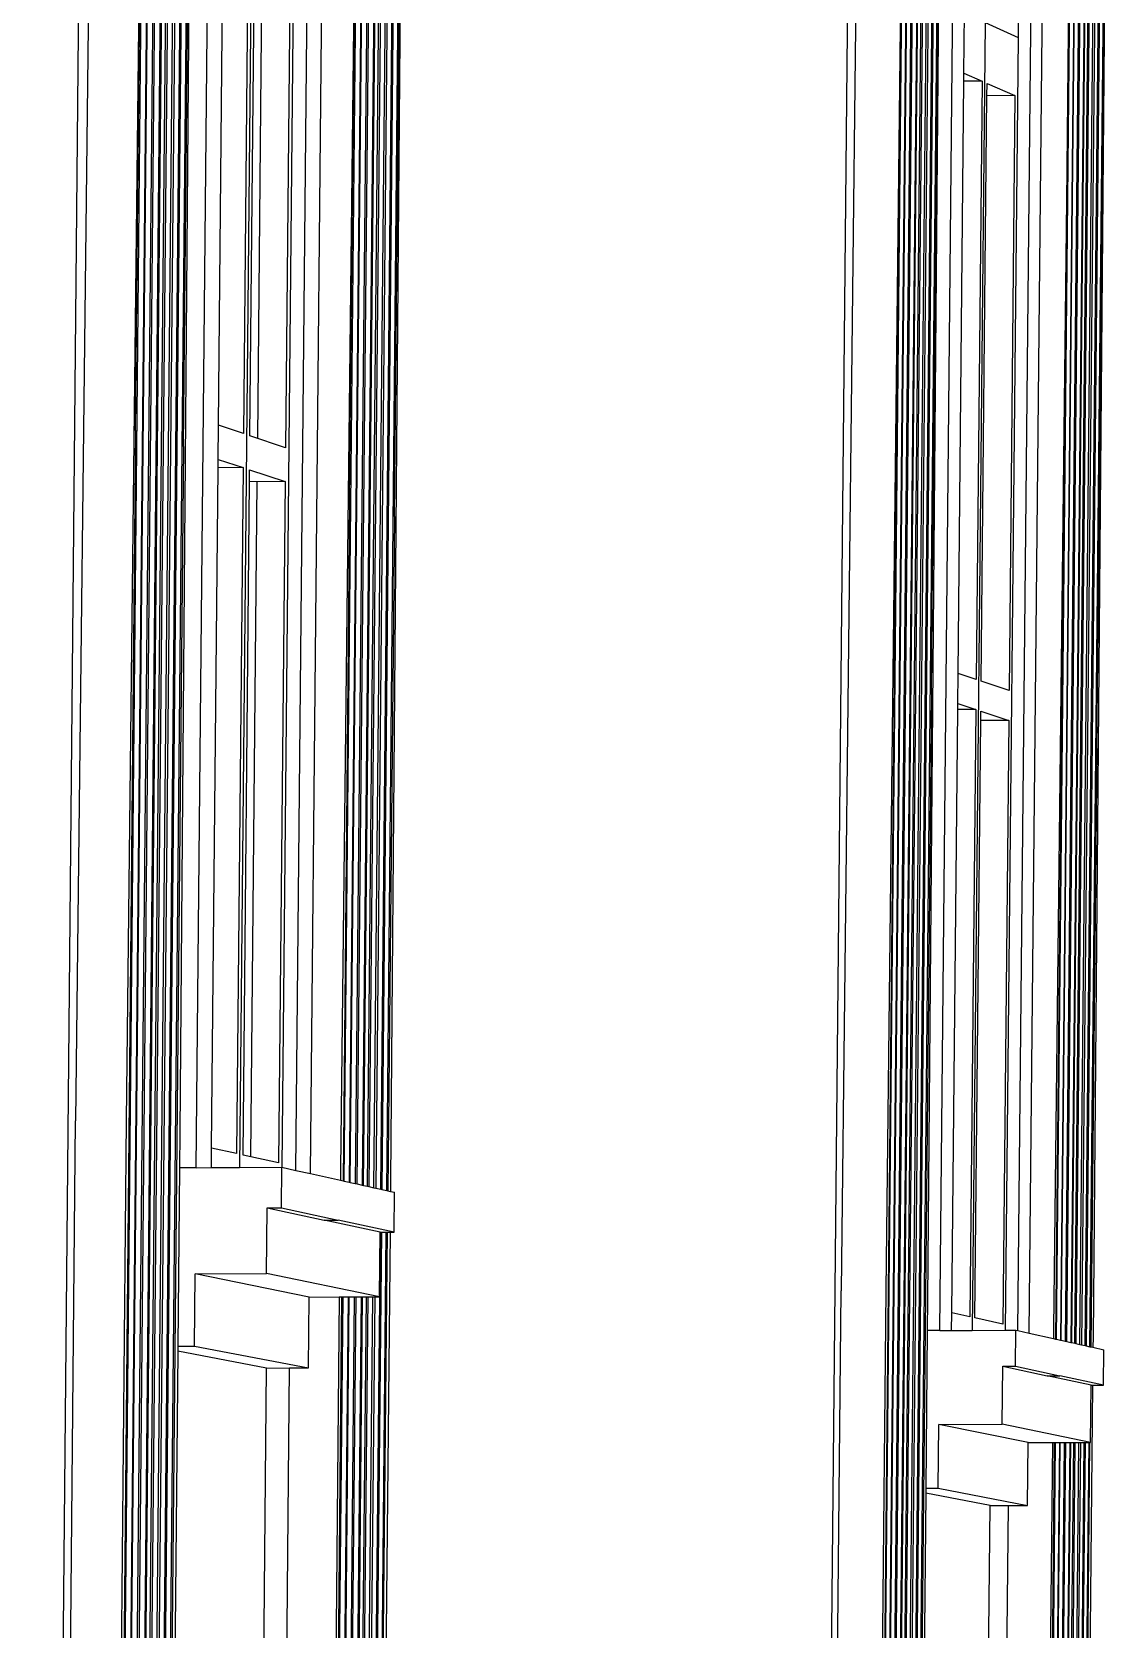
# Model space of a CAD drawing. Extents: x -106 to 80, y -44 to 65.
# Drawn here: x 71.342 to 74.47, y 10.15 to 14.788 of the extents above; entities that cross this region are included whole.
import ezdxf

# ---------------------------------------------------------------- set-up
doc = ezdxf.new("R2010")
doc.units = 0
doc.layers.get('0').update_dxf_attribs({"linetype": 'CONTINUOUS'})

msp = doc.modelspace()

# ---------------------------------------------------------------- linework, layer by layer
for p, q in [((71.3415, 0.549), (71.5346, 20.8057)), ((73.5786, 1.3475), (73.7545, 19.2378)), ((71.5835, 7.0342), (71.6895, 18.1335)), ((71.7051, 18.1337), (71.599, 7.0342)), ((71.6022, 7.0346), (71.7082, 18.1228)), ((71.7238, 18.123), (71.6178, 7.0346)), ((71.6238, 7.035), (71.7297, 18.1106)), ((71.7452, 18.1108), (71.6393, 7.035)), ((71.6437, 7.0353), (71.7496, 18.1014)), ((71.6556, 7.0353), (71.7615, 18.1015)), ((71.7659, 18.09), (71.6601, 7.0357)), ((71.6755, 7.0357), (71.7813, 18.0902)), ((71.7872, 18.0779), (71.6815, 7.0361)), ((71.6969, 7.0361), (71.8026, 18.0781)), ((71.8057, 18.0673), (71.7001, 7.0365)), ((71.7155, 7.0364), (71.8211, 18.0675)), ((72.3618, 17.7573), (72.3008, 11.4394)), ((72.305, 11.4385), (72.3659, 17.7485)), ((72.3161, 11.436), (72.377, 17.7486)), ((72.3811, 17.7379), (72.3203, 11.4351)), ((72.3347, 11.4319), (72.3956, 17.738)), ((72.401, 17.7265), (72.3403, 11.4306)), ((72.3547, 11.4274), (72.4155, 17.7267)), ((72.4184, 17.7166), (72.3576, 11.4268)), ((72.372, 11.4236), (72.4328, 17.7168)), ((73.791, 7.0763), (73.8876, 16.8811)), ((73.8997, 16.8813), (73.8031, 7.0763)), ((73.8056, 7.0766), (73.9022, 16.8728)), ((73.9143, 16.8729), (73.8177, 7.0766)), ((73.8224, 7.0769), (73.9189, 16.8633)), ((73.931, 16.8634), (73.8345, 7.0769)), ((73.838, 7.0771), (73.9344, 16.856)), ((73.8473, 7.0771), (73.9437, 16.8561)), ((73.9471, 16.8472), (73.8508, 7.0774)), ((73.8629, 7.0774), (73.9592, 16.8473)), ((73.9638, 16.8377), (73.8675, 7.0777)), ((73.8796, 7.0777), (73.9758, 16.8378)), ((73.9782, 16.8294), (73.882, 7.078)), ((73.8941, 7.078), (73.9903, 16.8296)), ((74.3707, 10.98), (74.4262, 16.5793)), ((74.4294, 16.5709), (74.3739, 10.9793)), ((74.3853, 10.9767), (74.4408, 16.571)), ((74.4451, 16.562), (74.3897, 10.9758)), ((74.401, 10.9733), (74.4565, 16.5621)), ((74.4588, 16.5542), (74.4033, 10.9727)), ((74.4146, 10.9702), (74.4701, 16.5543)), ((71.5212, 16.2829), (71.4685, 11.6262)), ((71.668, 16.2844), (71.6153, 11.6269)), ((71.7818, 13.5847), (71.8072, 16.2188)), ((71.7818, 13.5847), (71.807, 16.2188)), ((71.8056, 16.0106), (71.771, 11.5921)), ((71.8189, 11.4899), (71.8623, 16.0111)), ((72.4191, 15.9287), (72.3834, 11.4534)), ((72.3943, 13.3808), (72.4191, 15.9287)), ((72.3943, 13.3808), (72.4189, 15.9287)), ((72.1081, 11.4822), (72.1502, 15.8581)), ((72.1505, 11.4727), (72.1927, 15.8585)), ((72.2874, 15.8595), (72.2377, 11.486)), ((72.2487, 11.4509), (72.2912, 15.8595)), ((72.3058, 15.8597), (72.2632, 11.4477)), ((72.2663, 11.4471), (72.3088, 15.8597)), ((72.3234, 15.8599), (72.2808, 11.4438)), ((72.2864, 11.4426), (72.329, 15.8599)), ((71.9859, 15.7762), (71.9448, 11.4905)), ((73.8613, 14.5031), (73.8738, 15.77)), ((72.1081, 15.7209), (72.0674, 11.4911)), ((71.9747, 15.5842), (71.9558, 13.6216)), ((71.8835, 13.6459), (71.902, 15.5835)), ((71.9746, 13.6153), (71.993, 15.5294)), ((72.0148, 15.5296), (71.9963, 13.608)), ((72.0965, 15.5304), (72.0777, 13.5807)), ((71.6428, 13.6306), (71.6602, 15.4421)), ((71.6428, 13.6306), (71.66, 15.4421)), ((73.7384, 15.2457), (73.6915, 11.1325)), ((73.8684, 15.2469), (73.8215, 11.1331)), ((73.8612, 14.5031), (73.8684, 15.2469)), ((72.2643, 13.4237), (72.2812, 15.1756)), ((72.2643, 13.4237), (72.2811, 15.1756)), ((73.9576, 13.2374), (73.9771, 15.1957)), ((73.977, 15.1957), (73.9576, 13.2374)), ((73.9756, 15.0154), (73.9431, 11.1059)), ((73.9783, 11.0172), (74.0178, 15.0158)), ((74.4572, 14.9679), (74.4237, 10.9969)), ((74.4381, 13.0664), (74.4572, 14.9679)), ((74.457, 14.9679), (74.4381, 13.0664)), ((74.2051, 11.0167), (74.2435, 14.8959)), ((74.2072, 14.8956), (74.206, 14.7724)), ((74.2384, 11.0093), (74.2769, 14.8962)), ((74.3533, 14.8969), (74.309, 11.0226)), ((74.3176, 10.9918), (74.3564, 14.8969)), ((74.3678, 14.897), (74.3291, 10.9892)), ((74.3314, 10.9887), (74.3702, 14.897)), ((74.3816, 14.8971), (74.3428, 10.9862)), ((74.3472, 10.9852), (74.386, 14.8972)), ((74.3476, 14.2941), (74.3535, 14.8969)), ((74.3477, 14.2941), (74.3537, 14.8969)), ((74.3975, 14.8973), (74.3586, 10.9827)), ((74.3619, 10.9819), (74.4008, 14.8973)), ((74.0487, 14.6685), (74.0504, 14.8427)), ((74.1102, 14.8157), (74.0726, 11.0176)), ((74.1102, 14.8157), (74.206, 14.7724)), ((74.206, 14.7724), (74.1688, 11.018)), ((74.0485, 14.6449), (74.0487, 14.6685)), ((74.0487, 14.6685), (74.1011, 14.6453)), ((74.0315, 12.9255), (74.0485, 14.6449)), ((74.1011, 14.6453), (74.0485, 14.6449)), ((74.1011, 14.6453), (74.0839, 12.9079)), ((74.1154, 14.6025), (74.1158, 14.6388)), ((74.1158, 14.6388), (74.1966, 14.6031)), ((74.0986, 12.903), (74.1154, 14.6025)), ((74.1966, 14.6031), (74.1154, 14.6025)), ((74.1966, 14.6031), (74.1796, 12.8759)), ((73.8455, 12.9031), (73.8613, 14.5031)), ((73.8455, 12.9031), (73.8612, 14.5031)), ((73.8612, 14.5031), (73.8613, 14.5031)), ((74.3323, 12.7409), (74.3477, 14.2941)), ((74.3323, 12.7409), (74.3476, 14.2941)), ((74.3476, 14.2941), (74.3477, 14.2941)), ((71.8825, 13.5468), (71.8835, 13.6459)), ((71.9558, 13.6216), (71.8835, 13.6459)), ((71.6428, 13.6306), (71.5798, 7.0339)), ((72.0777, 13.5807), (71.9746, 13.6153)), ((71.7818, 13.5847), (71.7191, 7.0365)), ((71.8823, 13.5224), (71.8825, 13.5468)), ((71.8825, 13.5468), (71.9549, 13.5229)), ((71.8633, 11.547), (71.8823, 13.5224)), ((71.9549, 13.5229), (71.8823, 13.5224)), ((71.9549, 13.5229), (71.9358, 11.5309)), ((71.9733, 13.4819), (71.9737, 13.5167)), ((71.9737, 13.5167), (72.0768, 13.4827)), ((71.9546, 11.5267), (71.9733, 13.4819)), ((72.0768, 13.4827), (71.9733, 13.4819)), ((71.9951, 13.4821), (71.9763, 11.5219)), ((72.0768, 13.4827), (72.0578, 11.5037)), ((72.2643, 13.4237), (72.2453, 11.4517)), ((72.3943, 13.3808), (72.3754, 11.4228)), ((73.954, 12.8673), (73.9575, 13.2254)), ((73.9575, 13.2254), (73.9576, 13.2374)), ((74.4345, 12.7071), (74.438, 13.0554)), ((74.438, 13.0554), (74.4381, 13.0664)), ((73.8455, 12.9031), (73.7881, 7.076)), ((74.0306, 12.8379), (74.0315, 12.9255)), ((74.0839, 12.9079), (74.0315, 12.9255)), ((74.1796, 12.8759), (74.0986, 12.903)), ((73.954, 12.8673), (73.8969, 7.0781)), ((74.0132, 11.0686), (74.0305, 12.8202)), ((74.0305, 12.8202), (74.0306, 12.8379)), ((74.083, 12.8206), (74.0305, 12.8202)), ((74.0306, 12.8379), (74.083, 12.8206)), ((74.083, 12.8206), (74.0656, 11.057)), ((74.0975, 12.7885), (74.0978, 12.8157)), ((74.0978, 12.8157), (74.1787, 12.789)), ((74.0804, 11.0537), (74.0975, 12.7885)), ((74.1787, 12.789), (74.0975, 12.7885)), ((74.1787, 12.789), (74.1613, 11.0357)), ((74.3323, 12.7409), (74.3149, 10.9924)), ((74.4345, 12.7071), (74.4173, 10.9696)), ((71.4247, 7.0338), (71.4685, 11.6262)), ((71.6153, 11.6269), (71.5714, 7.0337)), ((71.771, 11.5921), (71.77, 11.4897)), ((71.8628, 11.4901), (71.8633, 11.547)), ((71.9358, 11.5309), (71.8633, 11.547)), ((72.0578, 11.5037), (71.9546, 11.5267)), ((71.77, 11.4897), (71.7651, 10.9717)), ((71.8189, 11.4899), (71.77, 11.4897)), ((71.8189, 11.4899), (71.8628, 11.4901)), ((71.8628, 11.4901), (71.9448, 11.4905)), ((71.9448, 11.4905), (72.0674, 11.4911)), ((72.0666, 11.3732), (72.0677, 11.4911)), ((72.0674, 11.4911), (72.0677, 11.4911)), ((72.0677, 11.4911), (72.1081, 11.4822)), ((72.1081, 11.4822), (72.1505, 11.4727)), ((72.1505, 11.4727), (72.2374, 11.4535)), ((72.2377, 11.486), (72.2374, 11.4535)), ((72.2374, 11.4535), (72.2453, 11.4517)), ((72.2453, 11.4517), (72.2487, 11.4509)), ((72.2487, 11.4509), (72.2632, 11.4477)), ((72.2632, 11.4477), (72.2663, 11.4471)), ((72.2663, 11.4471), (72.2808, 11.4438)), ((72.2808, 11.4438), (72.2864, 11.4426)), ((72.2864, 11.4426), (72.3008, 11.4394)), ((72.3008, 11.4394), (72.305, 11.4385)), ((72.305, 11.4385), (72.3161, 11.436)), ((72.3161, 11.436), (72.3203, 11.4351)), ((72.3203, 11.4351), (72.3347, 11.4319)), ((72.3347, 11.4319), (72.3403, 11.4306)), ((72.3403, 11.4306), (72.3547, 11.4274)), ((72.3547, 11.4274), (72.3576, 11.4268)), ((72.3576, 11.4268), (72.372, 11.4236)), ((72.372, 11.4236), (72.3754, 11.4228)), ((72.3754, 11.4228), (72.3831, 11.4211)), ((72.3834, 11.4534), (72.3831, 11.4211)), ((72.3831, 11.4211), (72.3945, 11.4186)), ((72.3933, 11.3028), (72.3945, 11.4186)), ((72.0233, 11.1823), (72.0251, 11.373)), ((72.0251, 11.373), (72.0666, 11.3732)), ((72.0251, 11.373), (72.1903, 11.3375)), ((72.0666, 11.3732), (72.2314, 11.3377)), ((72.1903, 11.3375), (72.2314, 11.3377)), ((72.3526, 11.3026), (72.1903, 11.3375)), ((72.3933, 11.3028), (72.2314, 11.3377)), ((72.3374, 9.6369), (72.3535, 11.3026)), ((72.3564, 11.3026), (72.3404, 9.6366)), ((72.3508, 11.1153), (72.3526, 11.3026)), ((72.3526, 11.3026), (72.3535, 11.3026)), ((72.3535, 11.3026), (72.3564, 11.3026)), ((72.3547, 9.6348), (72.3708, 11.3027)), ((72.3564, 11.3026), (72.3708, 11.3027)), ((72.3581, 9.6344), (72.3742, 11.3027)), ((72.382, 11.3028), (72.3659, 9.6334)), ((72.3708, 11.3027), (72.3742, 11.3027)), ((72.3742, 11.3027), (72.382, 11.3028)), ((72.382, 11.3028), (72.3933, 11.3028)), ((71.814, 10.972), (71.816, 11.1814)), ((71.816, 11.1814), (72.0233, 11.1823)), ((72.1471, 11.1144), (71.816, 11.1814)), ((72.3508, 11.1153), (72.0233, 11.1823)), ((73.6516, 7.0759), (73.6915, 11.1325)), ((73.8215, 11.1331), (73.7815, 7.0759)), ((72.1451, 10.9086), (72.1471, 11.1144)), ((72.1471, 11.1144), (72.2342, 11.1147)), ((72.2342, 11.1147), (72.2201, 9.6514)), ((72.2279, 9.6504), (72.2421, 11.1148)), ((72.2314, 9.65), (72.2455, 11.1148)), ((72.2342, 11.1147), (72.2421, 11.1148)), ((72.2421, 11.1148), (72.2455, 11.1148)), ((72.2455, 11.1148), (72.26, 11.1149)), ((72.26, 11.1149), (72.2459, 9.6482)), ((72.2489, 9.6478), (72.2631, 11.1149)), ((72.26, 11.1149), (72.2631, 11.1149)), ((72.2631, 11.1149), (72.2776, 11.1149)), ((72.2776, 11.1149), (72.2634, 9.646)), ((72.269, 9.6453), (72.2832, 11.115)), ((72.2776, 11.1149), (72.2832, 11.115)), ((72.2832, 11.115), (72.2977, 11.115)), ((72.2977, 11.115), (72.2835, 9.6436)), ((72.2877, 9.643), (72.3019, 11.115)), ((72.2977, 11.115), (72.3019, 11.115)), ((72.2988, 9.6417), (72.313, 11.1151)), ((72.3019, 11.115), (72.313, 11.1151)), ((72.3172, 11.1151), (72.303, 9.6412)), ((72.313, 11.1151), (72.3172, 11.1151)), ((72.3172, 11.1151), (72.3317, 11.1152)), ((72.3174, 9.6394), (72.3317, 11.1152)), ((72.3372, 11.1152), (72.323, 9.6387)), ((72.3317, 11.1152), (72.3372, 11.1152)), ((72.3372, 11.1152), (72.3508, 11.1153)), ((73.9431, 11.1059), (73.9422, 11.017)), ((74.0127, 11.0173), (74.0132, 11.0686)), ((74.0656, 11.057), (74.0132, 11.0686)), ((74.1613, 11.0357), (74.0804, 11.0537)), ((73.9422, 11.017), (73.9377, 10.5589)), ((73.9783, 11.0172), (73.9422, 11.017)), ((73.9783, 11.0172), (74.0127, 11.0173)), ((74.0127, 11.0173), (74.0726, 11.0176)), ((74.0726, 11.0176), (74.1688, 11.018)), ((74.1688, 11.018), (74.1989, 11.0181)), ((74.1979, 10.9138), (74.1989, 11.0181)), ((74.1989, 11.0181), (74.2051, 11.0167)), ((74.2051, 11.0167), (74.2384, 11.0093)), ((74.2384, 11.0093), (74.3088, 10.9937)), ((74.309, 11.0226), (74.3088, 10.9937)), ((74.3088, 10.9937), (74.3149, 10.9924)), ((74.3149, 10.9924), (74.3176, 10.9918)), ((74.4237, 10.9969), (74.4234, 10.9683)), ((71.7649, 10.9571), (71.7526, 9.6715)), ((71.7651, 10.9717), (71.7649, 10.9571)), ((72.0229, 10.9081), (71.7649, 10.9571)), ((71.7651, 10.9717), (71.814, 10.972)), ((71.814, 10.972), (72.1451, 10.9086)), ((74.3176, 10.9918), (74.3291, 10.9892)), ((74.3291, 10.9892), (74.3314, 10.9887)), ((74.3314, 10.9887), (74.3428, 10.9862)), ((74.3428, 10.9862), (74.3472, 10.9852)), ((74.3472, 10.9852), (74.3586, 10.9827)), ((74.3586, 10.9827), (74.3619, 10.9819)), ((74.3619, 10.9819), (74.3707, 10.98)), ((74.3707, 10.98), (74.3739, 10.9793)), ((74.3739, 10.9793), (74.3853, 10.9767)), ((74.3853, 10.9767), (74.3897, 10.9758)), ((74.3897, 10.9758), (74.401, 10.9733)), ((74.401, 10.9733), (74.4033, 10.9727)), ((74.4033, 10.9727), (74.4146, 10.9702)), ((74.4146, 10.9702), (74.4173, 10.9696)), ((74.4173, 10.9696), (74.4234, 10.9683)), ((74.4234, 10.9683), (74.4551, 10.9612)), ((74.4541, 10.8586), (74.4551, 10.9612)), ((72.011, 9.6722), (72.0229, 10.9081)), ((72.0229, 10.9081), (72.0901, 10.9084)), ((72.0782, 9.6689), (72.0901, 10.9084)), ((72.0901, 10.9084), (72.1451, 10.9086)), ((74.1595, 10.745), (74.1611, 10.9137)), ((74.1611, 10.9137), (74.1979, 10.9138)), ((74.1611, 10.9137), (74.2905, 10.8859)), ((74.1979, 10.9138), (74.327, 10.886)), ((74.2905, 10.8859), (74.327, 10.886)), ((74.4179, 10.8585), (74.2905, 10.8859)), ((74.4541, 10.8586), (74.327, 10.886)), ((74.4223, 10.8585), (74.4077, 9.3817)), ((74.4162, 10.6924), (74.4179, 10.8585)), ((74.4179, 10.8585), (74.4223, 10.8585)), ((74.4223, 10.8585), (74.4541, 10.8586)), ((73.9738, 10.559), (73.9756, 10.7443)), ((73.9756, 10.7443), (74.1595, 10.745)), ((74.2352, 10.6917), (73.9756, 10.7443)), ((74.4162, 10.6924), (74.1595, 10.745)), ((74.2334, 10.5094), (74.2352, 10.6917)), ((74.2352, 10.6917), (74.3058, 10.692)), ((74.3058, 10.692), (74.2929, 9.3959)), ((74.2991, 9.3951), (74.312, 10.692)), ((74.3018, 9.3948), (74.3147, 10.692)), ((74.3058, 10.692), (74.312, 10.692)), ((74.312, 10.692), (74.3147, 10.692)), ((74.3261, 10.6921), (74.3132, 9.3934)), ((74.3147, 10.692), (74.3261, 10.6921)), ((74.3156, 9.3931), (74.3285, 10.6921)), ((74.3261, 10.6921), (74.3285, 10.6921)), ((74.3399, 10.6921), (74.327, 9.3917)), ((74.3285, 10.6921), (74.3399, 10.6921)), ((74.3314, 9.3911), (74.3443, 10.6921)), ((74.3399, 10.6921), (74.3443, 10.6921)), ((74.3557, 10.6922), (74.3428, 9.3897)), ((74.3443, 10.6921), (74.3557, 10.6922)), ((74.3461, 9.3893), (74.359, 10.6922)), ((74.3549, 9.3882), (74.3678, 10.6922)), ((74.3557, 10.6922), (74.359, 10.6922)), ((74.3711, 10.6922), (74.3581, 9.3878)), ((74.359, 10.6922), (74.3678, 10.6922)), ((74.3678, 10.6922), (74.3711, 10.6922)), ((74.3695, 9.3864), (74.3825, 10.6923)), ((74.3711, 10.6922), (74.3825, 10.6923)), ((74.3869, 10.6923), (74.3739, 9.3859)), ((74.3825, 10.6923), (74.3869, 10.6923)), ((74.3852, 9.3845), (74.3982, 10.6923)), ((74.3869, 10.6923), (74.3982, 10.6923)), ((74.4006, 10.6924), (74.3876, 9.3842)), ((74.3982, 10.6923), (74.4006, 10.6924)), ((74.3989, 9.3828), (74.4119, 10.6924)), ((74.4006, 10.6924), (74.4119, 10.6924)), ((74.4015, 9.3825), (74.4145, 10.6924)), ((74.4119, 10.6924), (74.4145, 10.6924)), ((74.4145, 10.6924), (74.4162, 10.6924)), ((73.9376, 10.5446), (73.9264, 9.4088)), ((73.9377, 10.5589), (73.9376, 10.5446)), ((74.1249, 10.509), (73.9376, 10.5446)), ((73.9377, 10.5589), (73.9738, 10.559)), ((73.9738, 10.559), (74.2334, 10.5094)), ((74.114, 9.4092), (74.1249, 10.509)), ((74.1249, 10.509), (74.1777, 10.5092)), ((74.1668, 9.4094), (74.1777, 10.5092)), ((74.1777, 10.5092), (74.2334, 10.5094))]:
    msp.add_line(p, q)

doc.saveas('drawing.dxf')
